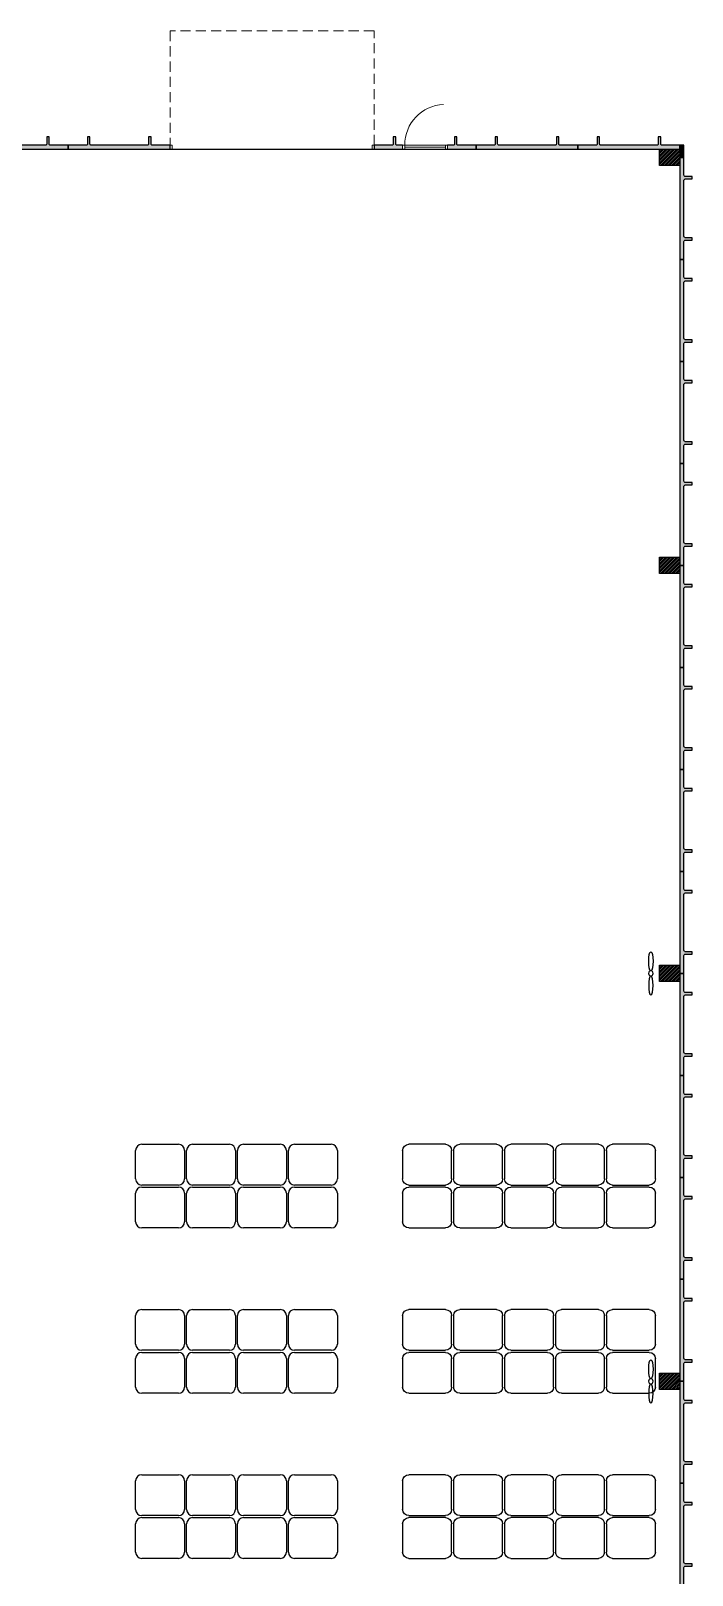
# Model space of a CAD drawing. Header units: millimetres. Extents: x 126.6 to 164.8, y 140.2 to 216.
# Drawn here: x 148.6 to 164.82, y 178.13 to 215.98 of the extents above; entities that cross this region are included whole.
import ezdxf

# ---------------------------------------------------------------- set-up
doc = ezdxf.new("R2010")
doc.units = ezdxf.units.MM
doc.linetypes.add('DASHED2', pattern=[0.375, 0.25, -0.125])
for name, color, linetype in [('000 - MUROS EXISTENTES', 6, 'Continuous'), ('C-0.4N', 7, 'Continuous'), ('H-0.1G250', 30, 'Continuous'), ('Mobiliario', 251, 'Continuous')]:
    doc.layers.add(name, color=color, linetype=linetype)
for name, color, linetype, lineweight in [('000 ALE CARPINTERIAS', 32, 'Continuous', 9), ('000 ALE HATCH MUROS', 252, 'Continuous', 0), ('000 ALE PROYECCIONES', 32, 'DASHED2', 9)]:
    doc.layers.add(name, color=color, linetype=linetype, lineweight=lineweight)

# ---------------------------------------------------------------- blocks, each defined once
blk = doc.blocks.new('BIND')
at = {"layer": 'Mobiliario'}
for p, q in [((275629.348674, 112303.277984), (275629.348674, 112303.977984)), ((275629.498674, 112304.127984), (275630.398674, 112304.127984)), ((275630.548674, 112303.977984), (275630.548674, 112303.277984)), ((275630.398674, 112303.127984), (275629.498674, 112303.127984))]:
    blk.add_line(p, q, dxfattribs=at)
for centre, start, end in [((275629.498674, 112303.977984), 90, 180), ((275630.398674, 112303.977984), 0, 90), ((275629.498674, 112303.277984), 180, 270), ((275630.398674, 112303.277984), 270, 0)]:
    blk.add_arc(centre, 0.15, start, end, dxfattribs=at)
blk = doc.blocks.new('VENTILADOR DOMINO')
at = {"extrusion": (0, 0, -1)}
blk.add_ellipse((-0.296525, 0), major_axis=(0.233011, 0), ratio=0.229169, dxfattribs=at)
for centre, major_axis, ratio in [((0, 0), (0.063514, 0), 0.855776), ((0.296525, 0), (-0.233011, 0), 0.229169)]:
    blk.add_ellipse(centre, major_axis=major_axis, ratio=ratio)

msp = doc.modelspace()

# ---------------------------------------------------------------- hatches: boundary and pattern name
at = {"layer": '000 ALE HATCH MUROS'}
h = msp.add_hatch(color=256, dxfattribs=at)
h.dxf.hatch_style = 1
edge = h.paths.add_edge_path()
edge.add_line((147.022, 213.079), (149.522, 213.079))
edge.add_line((149.522, 213.079), (149.522, 213.179))
edge.add_line((149.522, 213.179), (149.082, 213.179))
edge.add_arc((149.082, 213.209), 0.03, 180, 270, ccw=False)
edge.add_line((149.052, 213.209), (149.052, 213.379))
edge.add_line((149.052, 213.379), (148.992, 213.379))
edge.add_line((148.992, 213.379), (148.992, 213.209))
edge.add_arc((148.962, 213.209), 0.03, -90, 0, ccw=False)
edge.add_line((148.962, 213.179), (147.582, 213.179))
edge.add_arc((147.582, 213.209), 0.03, 180, 270, ccw=False)
edge.add_line((147.552, 213.209), (147.552, 213.379))
edge.add_line((147.552, 213.379), (147.492, 213.379))
edge.add_line((147.492, 213.379), (147.492, 213.209))
edge.add_arc((147.462, 213.209), 0.03, -90, 0, ccw=False)
edge.add_line((147.462, 213.179), (147.022, 213.179))
edge.add_line((147.022, 213.179), (147.022, 213.079))
h = msp.add_hatch(color=256, dxfattribs=at)
h.dxf.hatch_style = 1
edge = h.paths.add_edge_path()
edge.add_line((149.522, 213.079), (152.022, 213.079))
edge.add_line((152.022, 213.079), (152.022, 213.179))
edge.add_line((152.022, 213.179), (151.582, 213.179))
edge.add_arc((151.582, 213.209), 0.03, 180, 270, ccw=False)
edge.add_line((151.552, 213.209), (151.552, 213.379))
edge.add_line((151.552, 213.379), (151.492, 213.379))
edge.add_line((151.492, 213.379), (151.492, 213.209))
edge.add_arc((151.462, 213.209), 0.03, -90, 0, ccw=False)
edge.add_line((151.462, 213.179), (150.082, 213.179))
edge.add_arc((150.082, 213.209), 0.03, 180, 270, ccw=False)
edge.add_line((150.052, 213.209), (150.052, 213.379))
edge.add_line((150.052, 213.379), (149.992, 213.379))
edge.add_line((149.992, 213.379), (149.992, 213.209))
edge.add_arc((149.962, 213.209), 0.03, -90, 0, ccw=False)
edge.add_line((149.962, 213.179), (149.522, 213.179))
edge.add_line((149.522, 213.179), (149.522, 213.079))
h = msp.add_hatch(color=256, dxfattribs=at)
h.dxf.hatch_style = 1
edge = h.paths.add_edge_path()
edge.add_line((157.722, 213.079), (157.722, 213.179))
edge.add_line((157.722, 213.179), (157.582, 213.179))
edge.add_arc((157.582, 213.209), 0.03, 180, 270, ccw=False)
edge.add_line((157.552, 213.209), (157.552, 213.379))
edge.add_line((157.552, 213.379), (157.492, 213.379))
edge.add_line((157.492, 213.379), (157.492, 213.209))
edge.add_arc((157.462, 213.209), 0.03, 270, 360, ccw=False)
edge.add_line((157.462, 213.179), (157.022, 213.179))
edge.add_line((157.022, 213.179), (157.022, 213.079))
edge.add_line((157.022, 213.079), (157.722, 213.079))
edge = h.paths.add_edge_path()
edge.add_line((158.822, 213.179), (158.822, 213.079))
edge.add_line((158.822, 213.079), (159.522, 213.079))
edge.add_line((159.522, 213.079), (159.522, 213.179))
edge.add_line((159.522, 213.179), (159.082, 213.179))
edge.add_arc((159.082, 213.209), 0.03, 180, 270, ccw=False)
edge.add_line((159.052, 213.209), (159.052, 213.379))
edge.add_line((159.052, 213.379), (158.992, 213.379))
edge.add_line((158.992, 213.379), (158.992, 213.209))
edge.add_arc((158.962, 213.209), 0.03, 270, 360, ccw=False)
edge.add_line((158.962, 213.179), (158.822, 213.179))
h = msp.add_hatch(color=256, dxfattribs=at)
h.dxf.hatch_style = 1
edge = h.paths.add_edge_path()
edge.add_line((159.522, 213.079), (162.022, 213.079))
edge.add_line((162.022, 213.079), (162.022, 213.179))
edge.add_line((162.022, 213.179), (161.582, 213.179))
edge.add_arc((161.582, 213.209), 0.03, 180, 270, ccw=False)
edge.add_line((161.552, 213.209), (161.552, 213.379))
edge.add_line((161.552, 213.379), (161.492, 213.379))
edge.add_line((161.492, 213.379), (161.492, 213.209))
edge.add_arc((161.462, 213.209), 0.03, -90, 0, ccw=False)
edge.add_line((161.462, 213.179), (160.082, 213.179))
edge.add_arc((160.082, 213.209), 0.03, 180, 270, ccw=False)
edge.add_line((160.052, 213.209), (160.052, 213.379))
edge.add_line((160.052, 213.379), (159.992, 213.379))
edge.add_line((159.992, 213.379), (159.992, 213.209))
edge.add_arc((159.962, 213.209), 0.03, -90, 0, ccw=False)
edge.add_line((159.962, 213.179), (159.522, 213.179))
edge.add_line((159.522, 213.179), (159.522, 213.079))
h = msp.add_hatch(color=256, dxfattribs=at)
h.dxf.hatch_style = 1
edge = h.paths.add_edge_path()
edge.add_line((162.022, 213.079), (164.522, 213.079))
edge.add_line((164.522, 213.079), (164.522, 213.179))
edge.add_line((164.522, 213.179), (164.082, 213.179))
edge.add_arc((164.082, 213.209), 0.03, 180, 270, ccw=False)
edge.add_line((164.052, 213.209), (164.052, 213.379))
edge.add_line((164.052, 213.379), (163.992, 213.379))
edge.add_line((163.992, 213.379), (163.992, 213.209))
edge.add_arc((163.962, 213.209), 0.03, -90, 0, ccw=False)
edge.add_line((163.962, 213.179), (162.582, 213.179))
edge.add_arc((162.582, 213.209), 0.03, 180, 270, ccw=False)
edge.add_line((162.552, 213.209), (162.552, 213.379))
edge.add_line((162.552, 213.379), (162.492, 213.379))
edge.add_line((162.492, 213.379), (162.492, 213.209))
edge.add_arc((162.462, 213.209), 0.03, -90, 0, ccw=False)
edge.add_line((162.462, 213.179), (162.022, 213.179))
edge.add_line((162.022, 213.179), (162.022, 213.079))
h = msp.add_hatch(color=256, dxfattribs=at)
h.dxf.hatch_style = 1
h.paths.add_polyline_path([(164.522, 212.879), (164.622, 212.879), (164.622, 213.179), (164.522, 213.179)])
h = msp.add_hatch(color=256, dxfattribs=at)
h.dxf.hatch_style = 1
edge = h.paths.add_edge_path()
edge.add_line((164.522, 212.879), (164.522, 210.379))
edge.add_line((164.522, 210.379), (164.622, 210.379))
edge.add_line((164.622, 210.379), (164.622, 210.819))
edge.add_arc((164.652, 210.819), 0.03, 90, 180, ccw=False)
edge.add_line((164.652, 210.849), (164.822, 210.849))
edge.add_line((164.822, 210.849), (164.822, 210.909))
edge.add_line((164.822, 210.909), (164.652, 210.909))
edge.add_arc((164.652, 210.939), 0.03, 180, 270, ccw=False)
edge.add_line((164.622, 210.939), (164.622, 212.319))
edge.add_arc((164.652, 212.319), 0.03, 90, 180, ccw=False)
edge.add_line((164.652, 212.349), (164.822, 212.349))
edge.add_line((164.822, 212.349), (164.822, 212.409))
edge.add_line((164.822, 212.409), (164.652, 212.409))
edge.add_arc((164.652, 212.439), 0.03, 180, 270, ccw=False)
edge.add_line((164.622, 212.439), (164.622, 212.879))
edge.add_line((164.622, 212.879), (164.522, 212.879))
h = msp.add_hatch(color=256, dxfattribs=at)
h.dxf.hatch_style = 1
edge = h.paths.add_edge_path()
edge.add_line((164.522, 210.379), (164.522, 207.879))
edge.add_line((164.522, 207.879), (164.622, 207.879))
edge.add_line((164.622, 207.879), (164.622, 208.319))
edge.add_arc((164.652, 208.319), 0.03, 90, 180, ccw=False)
edge.add_line((164.652, 208.349), (164.822, 208.349))
edge.add_line((164.822, 208.349), (164.822, 208.409))
edge.add_line((164.822, 208.409), (164.652, 208.409))
edge.add_arc((164.652, 208.439), 0.03, 180, 270, ccw=False)
edge.add_line((164.622, 208.439), (164.622, 209.819))
edge.add_arc((164.652, 209.819), 0.03, 90, 180, ccw=False)
edge.add_line((164.652, 209.849), (164.822, 209.849))
edge.add_line((164.822, 209.849), (164.822, 209.909))
edge.add_line((164.822, 209.909), (164.652, 209.909))
edge.add_arc((164.652, 209.939), 0.03, 180, 270, ccw=False)
edge.add_line((164.622, 209.939), (164.622, 210.379))
edge.add_line((164.622, 210.379), (164.522, 210.379))
h = msp.add_hatch(color=256, dxfattribs=at)
h.dxf.hatch_style = 1
edge = h.paths.add_edge_path()
edge.add_line((164.522, 207.879), (164.522, 205.379))
edge.add_line((164.522, 205.379), (164.622, 205.379))
edge.add_line((164.622, 205.379), (164.622, 205.819))
edge.add_arc((164.652, 205.819), 0.03, 90, 180, ccw=False)
edge.add_line((164.652, 205.849), (164.822, 205.849))
edge.add_line((164.822, 205.849), (164.822, 205.909))
edge.add_line((164.822, 205.909), (164.652, 205.909))
edge.add_arc((164.652, 205.939), 0.03, 180, 270, ccw=False)
edge.add_line((164.622, 205.939), (164.622, 207.319))
edge.add_arc((164.652, 207.319), 0.03, 90, 180, ccw=False)
edge.add_line((164.652, 207.349), (164.822, 207.349))
edge.add_line((164.822, 207.349), (164.822, 207.409))
edge.add_line((164.822, 207.409), (164.652, 207.409))
edge.add_arc((164.652, 207.439), 0.03, 180, 270, ccw=False)
edge.add_line((164.622, 207.439), (164.622, 207.879))
edge.add_line((164.622, 207.879), (164.522, 207.879))
h = msp.add_hatch(color=256, dxfattribs=at)
h.dxf.hatch_style = 1
edge = h.paths.add_edge_path()
edge.add_line((164.522, 205.379), (164.522, 202.879))
edge.add_line((164.522, 202.879), (164.622, 202.879))
edge.add_line((164.622, 202.879), (164.622, 203.319))
edge.add_arc((164.652, 203.319), 0.03, 90, 180, ccw=False)
edge.add_line((164.652, 203.349), (164.822, 203.349))
edge.add_line((164.822, 203.349), (164.822, 203.409))
edge.add_line((164.822, 203.409), (164.652, 203.409))
edge.add_arc((164.652, 203.439), 0.03, 180, 270, ccw=False)
edge.add_line((164.622, 203.439), (164.622, 204.819))
edge.add_arc((164.652, 204.819), 0.03, 90, 180, ccw=False)
edge.add_line((164.652, 204.849), (164.822, 204.849))
edge.add_line((164.822, 204.849), (164.822, 204.909))
edge.add_line((164.822, 204.909), (164.652, 204.909))
edge.add_arc((164.652, 204.939), 0.03, 180, 270, ccw=False)
edge.add_line((164.622, 204.939), (164.622, 205.379))
edge.add_line((164.622, 205.379), (164.522, 205.379))
h = msp.add_hatch(color=256, dxfattribs=at)
h.dxf.hatch_style = 1
edge = h.paths.add_edge_path()
edge.add_line((164.522, 202.879), (164.522, 200.379))
edge.add_line((164.522, 200.379), (164.622, 200.379))
edge.add_line((164.622, 200.379), (164.622, 200.819))
edge.add_arc((164.652, 200.819), 0.03, 90, 180, ccw=False)
edge.add_line((164.652, 200.849), (164.822, 200.849))
edge.add_line((164.822, 200.849), (164.822, 200.909))
edge.add_line((164.822, 200.909), (164.652, 200.909))
edge.add_arc((164.652, 200.939), 0.03, 180, 270, ccw=False)
edge.add_line((164.622, 200.939), (164.622, 202.319))
edge.add_arc((164.652, 202.319), 0.03, 90, 180, ccw=False)
edge.add_line((164.652, 202.349), (164.822, 202.349))
edge.add_line((164.822, 202.349), (164.822, 202.409))
edge.add_line((164.822, 202.409), (164.652, 202.409))
edge.add_arc((164.652, 202.439), 0.03, 180, 270, ccw=False)
edge.add_line((164.622, 202.439), (164.622, 202.879))
edge.add_line((164.622, 202.879), (164.522, 202.879))
h = msp.add_hatch(color=256, dxfattribs=at)
h.dxf.hatch_style = 1
edge = h.paths.add_edge_path()
edge.add_line((164.522, 200.379), (164.522, 197.879))
edge.add_line((164.522, 197.879), (164.622, 197.879))
edge.add_line((164.622, 197.879), (164.622, 198.319))
edge.add_arc((164.652, 198.319), 0.03, 90, 180, ccw=False)
edge.add_line((164.652, 198.349), (164.822, 198.349))
edge.add_line((164.822, 198.349), (164.822, 198.409))
edge.add_line((164.822, 198.409), (164.652, 198.409))
edge.add_arc((164.652, 198.439), 0.03, 180, 270, ccw=False)
edge.add_line((164.622, 198.439), (164.622, 199.819))
edge.add_arc((164.652, 199.819), 0.03, 90, 180, ccw=False)
edge.add_line((164.652, 199.849), (164.822, 199.849))
edge.add_line((164.822, 199.849), (164.822, 199.909))
edge.add_line((164.822, 199.909), (164.652, 199.909))
edge.add_arc((164.652, 199.939), 0.03, 180, 270, ccw=False)
edge.add_line((164.622, 199.939), (164.622, 200.379))
edge.add_line((164.622, 200.379), (164.522, 200.379))
h = msp.add_hatch(color=256, dxfattribs=at)
h.dxf.hatch_style = 1
edge = h.paths.add_edge_path()
edge.add_line((164.522, 197.879), (164.522, 195.379))
edge.add_line((164.522, 195.379), (164.622, 195.379))
edge.add_line((164.622, 195.379), (164.622, 195.819))
edge.add_arc((164.652, 195.819), 0.03, 90, 180, ccw=False)
edge.add_line((164.652, 195.849), (164.822, 195.849))
edge.add_line((164.822, 195.849), (164.822, 195.909))
edge.add_line((164.822, 195.909), (164.652, 195.909))
edge.add_arc((164.652, 195.939), 0.03, 180, 270, ccw=False)
edge.add_line((164.622, 195.939), (164.622, 197.319))
edge.add_arc((164.652, 197.319), 0.03, 90, 180, ccw=False)
edge.add_line((164.652, 197.349), (164.822, 197.349))
edge.add_line((164.822, 197.349), (164.822, 197.409))
edge.add_line((164.822, 197.409), (164.652, 197.409))
edge.add_arc((164.652, 197.439), 0.03, 180, 270, ccw=False)
edge.add_line((164.622, 197.439), (164.622, 197.879))
edge.add_line((164.622, 197.879), (164.522, 197.879))
h = msp.add_hatch(color=256, dxfattribs=at)
h.dxf.hatch_style = 1
edge = h.paths.add_edge_path()
edge.add_line((164.522, 195.379), (164.522, 192.879))
edge.add_line((164.522, 192.879), (164.622, 192.879))
edge.add_line((164.622, 192.879), (164.622, 193.319))
edge.add_arc((164.652, 193.319), 0.03, 90, 180, ccw=False)
edge.add_line((164.652, 193.349), (164.822, 193.349))
edge.add_line((164.822, 193.349), (164.822, 193.409))
edge.add_line((164.822, 193.409), (164.652, 193.409))
edge.add_arc((164.652, 193.439), 0.03, 180, 270, ccw=False)
edge.add_line((164.622, 193.439), (164.622, 194.819))
edge.add_arc((164.652, 194.819), 0.03, 90, 180, ccw=False)
edge.add_line((164.652, 194.849), (164.822, 194.849))
edge.add_line((164.822, 194.849), (164.822, 194.909))
edge.add_line((164.822, 194.909), (164.652, 194.909))
edge.add_arc((164.652, 194.939), 0.03, 180, 270, ccw=False)
edge.add_line((164.622, 194.939), (164.622, 195.379))
edge.add_line((164.622, 195.379), (164.522, 195.379))
h = msp.add_hatch(color=256, dxfattribs=at)
h.dxf.hatch_style = 1
edge = h.paths.add_edge_path()
edge.add_line((164.522, 192.879), (164.522, 190.379))
edge.add_line((164.522, 190.379), (164.622, 190.379))
edge.add_line((164.622, 190.379), (164.622, 190.819))
edge.add_arc((164.652, 190.819), 0.03, 90, 180, ccw=False)
edge.add_line((164.652, 190.849), (164.822, 190.849))
edge.add_line((164.822, 190.849), (164.822, 190.909))
edge.add_line((164.822, 190.909), (164.652, 190.909))
edge.add_arc((164.652, 190.939), 0.03, 180, 270, ccw=False)
edge.add_line((164.622, 190.939), (164.622, 192.319))
edge.add_arc((164.652, 192.319), 0.03, 90, 180, ccw=False)
edge.add_line((164.652, 192.349), (164.822, 192.349))
edge.add_line((164.822, 192.349), (164.822, 192.409))
edge.add_line((164.822, 192.409), (164.652, 192.409))
edge.add_arc((164.652, 192.439), 0.03, 180, 270, ccw=False)
edge.add_line((164.622, 192.439), (164.622, 192.879))
edge.add_line((164.622, 192.879), (164.522, 192.879))
h = msp.add_hatch(color=256, dxfattribs=at)
h.dxf.hatch_style = 1
edge = h.paths.add_edge_path()
edge.add_line((164.522, 190.379), (164.522, 187.879))
edge.add_line((164.522, 187.879), (164.622, 187.879))
edge.add_line((164.622, 187.879), (164.622, 188.319))
edge.add_arc((164.652, 188.319), 0.03, 90, 180, ccw=False)
edge.add_line((164.652, 188.349), (164.822, 188.349))
edge.add_line((164.822, 188.349), (164.822, 188.409))
edge.add_line((164.822, 188.409), (164.652, 188.409))
edge.add_arc((164.652, 188.439), 0.03, 180, 270, ccw=False)
edge.add_line((164.622, 188.439), (164.622, 189.819))
edge.add_arc((164.652, 189.819), 0.03, 90, 180, ccw=False)
edge.add_line((164.652, 189.849), (164.822, 189.849))
edge.add_line((164.822, 189.849), (164.822, 189.909))
edge.add_line((164.822, 189.909), (164.652, 189.909))
edge.add_arc((164.652, 189.939), 0.03, 180, 270, ccw=False)
edge.add_line((164.622, 189.939), (164.622, 190.379))
edge.add_line((164.622, 190.379), (164.522, 190.379))
h = msp.add_hatch(color=256, dxfattribs=at)
h.dxf.hatch_style = 1
edge = h.paths.add_edge_path()
edge.add_line((164.522, 187.879), (164.522, 185.379))
edge.add_line((164.522, 185.379), (164.622, 185.379))
edge.add_line((164.622, 185.379), (164.622, 185.819))
edge.add_arc((164.652, 185.819), 0.03, 90, 180, ccw=False)
edge.add_line((164.652, 185.849), (164.822, 185.849))
edge.add_line((164.822, 185.849), (164.822, 185.909))
edge.add_line((164.822, 185.909), (164.652, 185.909))
edge.add_arc((164.652, 185.939), 0.03, 180, 270, ccw=False)
edge.add_line((164.622, 185.939), (164.622, 187.319))
edge.add_arc((164.652, 187.319), 0.03, 90, 180, ccw=False)
edge.add_line((164.652, 187.349), (164.822, 187.349))
edge.add_line((164.822, 187.349), (164.822, 187.409))
edge.add_line((164.822, 187.409), (164.652, 187.409))
edge.add_arc((164.652, 187.439), 0.03, 180, 270, ccw=False)
edge.add_line((164.622, 187.439), (164.622, 187.879))
edge.add_line((164.622, 187.879), (164.522, 187.879))
h = msp.add_hatch(color=256, dxfattribs=at)
h.dxf.hatch_style = 1
edge = h.paths.add_edge_path()
edge.add_line((164.522, 185.379), (164.522, 182.879))
edge.add_line((164.522, 182.879), (164.622, 182.879))
edge.add_line((164.622, 182.879), (164.622, 183.319))
edge.add_arc((164.652, 183.319), 0.03, 90, 180, ccw=False)
edge.add_line((164.652, 183.349), (164.822, 183.349))
edge.add_line((164.822, 183.349), (164.822, 183.409))
edge.add_line((164.822, 183.409), (164.652, 183.409))
edge.add_arc((164.652, 183.439), 0.03, 180, 270, ccw=False)
edge.add_line((164.622, 183.439), (164.622, 184.819))
edge.add_arc((164.652, 184.819), 0.03, 90, 180, ccw=False)
edge.add_line((164.652, 184.849), (164.822, 184.849))
edge.add_line((164.822, 184.849), (164.822, 184.909))
edge.add_line((164.822, 184.909), (164.652, 184.909))
edge.add_arc((164.652, 184.939), 0.03, 180, 270, ccw=False)
edge.add_line((164.622, 184.939), (164.622, 185.379))
edge.add_line((164.622, 185.379), (164.522, 185.379))
h = msp.add_hatch(color=256, dxfattribs=at)
h.dxf.hatch_style = 1
edge = h.paths.add_edge_path()
edge.add_line((164.522, 182.879), (164.522, 180.379))
edge.add_line((164.522, 180.379), (164.622, 180.379))
edge.add_line((164.622, 180.379), (164.622, 180.819))
edge.add_arc((164.652, 180.819), 0.03, 90, 180, ccw=False)
edge.add_line((164.652, 180.849), (164.822, 180.849))
edge.add_line((164.822, 180.849), (164.822, 180.909))
edge.add_line((164.822, 180.909), (164.652, 180.909))
edge.add_arc((164.652, 180.939), 0.03, 180, 270, ccw=False)
edge.add_line((164.622, 180.939), (164.622, 182.319))
edge.add_arc((164.652, 182.319), 0.03, 90, 180, ccw=False)
edge.add_line((164.652, 182.349), (164.822, 182.349))
edge.add_line((164.822, 182.349), (164.822, 182.409))
edge.add_line((164.822, 182.409), (164.652, 182.409))
edge.add_arc((164.652, 182.439), 0.03, 180, 270, ccw=False)
edge.add_line((164.622, 182.439), (164.622, 182.879))
edge.add_line((164.622, 182.879), (164.522, 182.879))
h = msp.add_hatch(color=256, dxfattribs=at)
h.dxf.hatch_style = 1
edge = h.paths.add_edge_path()
edge.add_line((164.522, 180.379), (164.522, 177.879))
edge.add_line((164.522, 177.879), (164.622, 177.879))
edge.add_line((164.622, 177.879), (164.622, 178.319))
edge.add_arc((164.652, 178.319), 0.03, 90, 180, ccw=False)
edge.add_line((164.652, 178.349), (164.822, 178.349))
edge.add_line((164.822, 178.349), (164.822, 178.409))
edge.add_line((164.822, 178.409), (164.652, 178.409))
edge.add_arc((164.652, 178.439), 0.03, 180, 270, ccw=False)
edge.add_line((164.622, 178.439), (164.622, 179.819))
edge.add_arc((164.652, 179.819), 0.03, 90, 180, ccw=False)
edge.add_line((164.652, 179.849), (164.822, 179.849))
edge.add_line((164.822, 179.849), (164.822, 179.909))
edge.add_line((164.822, 179.909), (164.652, 179.909))
edge.add_arc((164.652, 179.939), 0.03, 180, 270, ccw=False)
edge.add_line((164.622, 179.939), (164.622, 180.379))
edge.add_line((164.622, 180.379), (164.522, 180.379))
at = {"layer": 'H-0.1G250'}
h = msp.add_hatch(dxfattribs=at)
h.set_pattern_fill('LINE', color=256, scale=0.01, angle=45, style=0)
h.set_pattern_definition([(45, (-531.200837, -146.929265), (-0.0224506403, 0.0224506403), [])])
h.paths.add_polyline_path([(164.022, 213.079), (164.522, 213.079), (164.522, 212.679), (164.022, 212.679)])
h = msp.add_hatch(dxfattribs=at)
h.set_pattern_fill('LINE', color=256, scale=0.01, angle=45, style=0)
h.set_pattern_definition([(45, (-531.200837, -156.929265), (-0.0224506403, 0.0224506403), [])])
h.paths.add_polyline_path([(164.022, 203.079), (164.522, 203.079), (164.522, 202.679), (164.022, 202.679)])
h = msp.add_hatch(dxfattribs=at)
h.set_pattern_fill('LINE', color=256, scale=0.01, angle=45, style=0)
h.set_pattern_definition([(45, (-531.200837, -166.929265), (-0.0224506403, 0.0224506403), [])])
h.paths.add_polyline_path([(164.022, 193.079), (164.522, 193.079), (164.522, 192.679), (164.022, 192.679)])
h = msp.add_hatch(dxfattribs=at)
h.set_pattern_fill('LINE', color=256, scale=0.01, angle=45, style=0)
h.set_pattern_definition([(45, (-531.200837, -176.929265), (-0.0224506403, 0.0224506403), [])])
h.paths.add_polyline_path([(164.022, 183.079), (164.522, 183.079), (164.522, 182.679), (164.022, 182.679)])

# ---------------------------------------------------------------- linework, layer by layer
msp.add_lwpolyline([(129.522, 213.079), (164.522, 213.079), (164.522, 152.679), (129.522, 152.679)], close=True)
at = {"layer": '000 - MUROS EXISTENTES'}
for points in [[(147.022, 213.079), (149.522, 213.079), (149.522, 213.179), (149.082, 213.179, -0.414214), (149.052, 213.209), (149.052, 213.379), (148.992, 213.379), (148.992, 213.209, -0.414214), (148.962, 213.179), (147.582, 213.179, -0.414214), (147.552, 213.209), (147.552, 213.379), (147.492, 213.379), (147.492, 213.209, -0.414214), (147.462, 213.179), (147.022, 213.179), (147.022, 213.079)], [(149.522, 213.079), (152.022, 213.079), (152.022, 213.179), (151.582, 213.179, -0.414214), (151.552, 213.209), (151.552, 213.379), (151.492, 213.379), (151.492, 213.209, -0.414214), (151.462, 213.179), (150.082, 213.179, -0.414214), (150.052, 213.209), (150.052, 213.379), (149.992, 213.379), (149.992, 213.209, -0.414214), (149.962, 213.179), (149.522, 213.179), (149.522, 213.079)], [(157.722, 213.179), (157.582, 213.179, -0.414214), (157.552, 213.209), (157.552, 213.379), (157.492, 213.379), (157.492, 213.209, -0.414214), (157.462, 213.179), (157.022, 213.179), (157.022, 213.079)], [(158.822, 213.079), (159.522, 213.079), (159.522, 213.179), (159.082, 213.179, -0.414214), (159.052, 213.209), (159.052, 213.379), (158.992, 213.379), (158.992, 213.209, -0.414214), (158.962, 213.179), (158.822, 213.179)], [(159.522, 213.079), (162.022, 213.079), (162.022, 213.179), (161.582, 213.179, -0.414214), (161.552, 213.209), (161.552, 213.379), (161.492, 213.379), (161.492, 213.209, -0.414214), (161.462, 213.179), (160.082, 213.179, -0.414214), (160.052, 213.209), (160.052, 213.379), (159.992, 213.379), (159.992, 213.209, -0.414214), (159.962, 213.179), (159.522, 213.179), (159.522, 213.079)], [(162.022, 213.079), (164.522, 213.079), (164.522, 213.179), (164.082, 213.179, -0.414214), (164.052, 213.209), (164.052, 213.379), (163.992, 213.379), (163.992, 213.209, -0.414214), (163.962, 213.179), (162.582, 213.179, -0.414214), (162.552, 213.209), (162.552, 213.379), (162.492, 213.379), (162.492, 213.209, -0.414214), (162.462, 213.179), (162.022, 213.179), (162.022, 213.079)], [(164.522, 212.879), (164.522, 210.379), (164.622, 210.379), (164.622, 210.819, -0.414214), (164.652, 210.849), (164.822, 210.849), (164.822, 210.909), (164.652, 210.909, -0.414214), (164.622, 210.939), (164.622, 212.319, -0.414214), (164.652, 212.349), (164.822, 212.349), (164.822, 212.409), (164.652, 212.409, -0.414214), (164.622, 212.439), (164.622, 212.879), (164.522, 212.879)], [(164.522, 210.379), (164.522, 207.879), (164.622, 207.879), (164.622, 208.319, -0.414214), (164.652, 208.349), (164.822, 208.349), (164.822, 208.409), (164.652, 208.409, -0.414214), (164.622, 208.439), (164.622, 209.819, -0.414214), (164.652, 209.849), (164.822, 209.849), (164.822, 209.909), (164.652, 209.909, -0.414214), (164.622, 209.939), (164.622, 210.379), (164.522, 210.379)], [(164.522, 207.879), (164.522, 205.379), (164.622, 205.379), (164.622, 205.819, -0.414214), (164.652, 205.849), (164.822, 205.849), (164.822, 205.909), (164.652, 205.909, -0.414214), (164.622, 205.939), (164.622, 207.319, -0.414214), (164.652, 207.349), (164.822, 207.349), (164.822, 207.409), (164.652, 207.409, -0.414214), (164.622, 207.439), (164.622, 207.879), (164.522, 207.879)], [(164.522, 205.379), (164.522, 202.879), (164.622, 202.879), (164.622, 203.319, -0.414214), (164.652, 203.349), (164.822, 203.349), (164.822, 203.409), (164.652, 203.409, -0.414214), (164.622, 203.439), (164.622, 204.819, -0.414214), (164.652, 204.849), (164.822, 204.849), (164.822, 204.909), (164.652, 204.909, -0.414214), (164.622, 204.939), (164.622, 205.379), (164.522, 205.379)], [(164.522, 202.879), (164.522, 200.379), (164.622, 200.379), (164.622, 200.819, -0.414214), (164.652, 200.849), (164.822, 200.849), (164.822, 200.909), (164.652, 200.909, -0.414214), (164.622, 200.939), (164.622, 202.319, -0.414214), (164.652, 202.349), (164.822, 202.349), (164.822, 202.409), (164.652, 202.409, -0.414214), (164.622, 202.439), (164.622, 202.879), (164.522, 202.879)], [(164.522, 200.379), (164.522, 197.879), (164.622, 197.879), (164.622, 198.319, -0.414214), (164.652, 198.349), (164.822, 198.349), (164.822, 198.409), (164.652, 198.409, -0.414214), (164.622, 198.439), (164.622, 199.819, -0.414214), (164.652, 199.849), (164.822, 199.849), (164.822, 199.909), (164.652, 199.909, -0.414214), (164.622, 199.939), (164.622, 200.379), (164.522, 200.379)], [(164.522, 197.879), (164.522, 195.379), (164.622, 195.379), (164.622, 195.819, -0.414214), (164.652, 195.849), (164.822, 195.849), (164.822, 195.909), (164.652, 195.909, -0.414214), (164.622, 195.939), (164.622, 197.319, -0.414214), (164.652, 197.349), (164.822, 197.349), (164.822, 197.409), (164.652, 197.409, -0.414214), (164.622, 197.439), (164.622, 197.879), (164.522, 197.879)], [(164.522, 195.379), (164.522, 192.879), (164.622, 192.879), (164.622, 193.319, -0.414214), (164.652, 193.349), (164.822, 193.349), (164.822, 193.409), (164.652, 193.409, -0.414214), (164.622, 193.439), (164.622, 194.819, -0.414214), (164.652, 194.849), (164.822, 194.849), (164.822, 194.909), (164.652, 194.909, -0.414214), (164.622, 194.939), (164.622, 195.379), (164.522, 195.379)], [(164.522, 192.879), (164.522, 190.379), (164.622, 190.379), (164.622, 190.819, -0.414214), (164.652, 190.849), (164.822, 190.849), (164.822, 190.909), (164.652, 190.909, -0.414214), (164.622, 190.939), (164.622, 192.319, -0.414214), (164.652, 192.349), (164.822, 192.349), (164.822, 192.409), (164.652, 192.409, -0.414214), (164.622, 192.439), (164.622, 192.879), (164.522, 192.879)], [(164.522, 190.379), (164.522, 187.879), (164.622, 187.879), (164.622, 188.319, -0.414214), (164.652, 188.349), (164.822, 188.349), (164.822, 188.409), (164.652, 188.409, -0.414214), (164.622, 188.439), (164.622, 189.819, -0.414214), (164.652, 189.849), (164.822, 189.849), (164.822, 189.909), (164.652, 189.909, -0.414214), (164.622, 189.939), (164.622, 190.379), (164.522, 190.379)], [(164.522, 187.879), (164.522, 185.379), (164.622, 185.379), (164.622, 185.819, -0.414214), (164.652, 185.849), (164.822, 185.849), (164.822, 185.909), (164.652, 185.909, -0.414214), (164.622, 185.939), (164.622, 187.319, -0.414214), (164.652, 187.349), (164.822, 187.349), (164.822, 187.409), (164.652, 187.409, -0.414214), (164.622, 187.439), (164.622, 187.879), (164.522, 187.879)], [(164.522, 185.379), (164.522, 182.879), (164.622, 182.879), (164.622, 183.319, -0.414214), (164.652, 183.349), (164.822, 183.349), (164.822, 183.409), (164.652, 183.409, -0.414214), (164.622, 183.439), (164.622, 184.819, -0.414214), (164.652, 184.849), (164.822, 184.849), (164.822, 184.909), (164.652, 184.909, -0.414214), (164.622, 184.939), (164.622, 185.379), (164.522, 185.379)], [(164.522, 182.879), (164.522, 180.379), (164.622, 180.379), (164.622, 180.819, -0.414214), (164.652, 180.849), (164.822, 180.849), (164.822, 180.909), (164.652, 180.909, -0.414214), (164.622, 180.939), (164.622, 182.319, -0.414214), (164.652, 182.349), (164.822, 182.349), (164.822, 182.409), (164.652, 182.409, -0.414214), (164.622, 182.439), (164.622, 182.879), (164.522, 182.879)], [(164.522, 180.379), (164.522, 177.879), (164.622, 177.879), (164.622, 178.319, -0.414214), (164.652, 178.349), (164.822, 178.349), (164.822, 178.409), (164.652, 178.409, -0.414214), (164.622, 178.439), (164.622, 179.819, -0.414214), (164.652, 179.849), (164.822, 179.849), (164.822, 179.909), (164.652, 179.909, -0.414214), (164.622, 179.939), (164.622, 180.379), (164.522, 180.379)]]:
    msp.add_lwpolyline(points, format="xyb", dxfattribs=at)
msp.add_lwpolyline([(164.522, 212.879), (164.622, 212.879), (164.622, 213.179), (164.522, 213.179)], close=True, dxfattribs=at)
msp.add_lwpolyline([(157.022, 213.079), (157.722, 213.079)], dxfattribs=at)
at = {"layer": '000 ALE CARPINTERIAS'}
for p, q in [((152.072, 213.179), (152.022, 213.179)), ((152.072, 213.079), (152.072, 213.179)), ((157.022, 213.179), (156.972, 213.179)), ((156.972, 213.179), (156.972, 213.079)), ((157.772, 213.179), (157.722, 213.179)), ((157.722, 213.179), (157.722, 213.079)), ((157.772, 213.079), (157.772, 213.179)), ((158.772, 213.079), (158.772, 213.179)), ((158.772, 213.179), (158.822, 213.179)), ((158.822, 213.179), (158.822, 213.079)), ((152.022, 213.079), (152.072, 213.079)), ((156.972, 213.079), (152.072, 213.079)), ((156.972, 213.079), (157.022, 213.079)), ((157.722, 213.079), (157.772, 213.079)), ((158.822, 213.079), (158.772, 213.079))]:
    msp.add_line(p, q, dxfattribs=at)
msp.add_lwpolyline([(157.772, 213.179), (158.772, 213.179), (158.772, 213.129), (157.772, 213.129)], close=True, dxfattribs=at)
msp.add_arc((158.772, 213.179), 1, 92.866, 180, dxfattribs=at)
at = {"layer": '000 ALE PROYECCIONES'}
for p, q in [((157.022, 215.979), (152.022, 215.979)), ((152.022, 215.979), (152.022, 213.179)), ((157.022, 213.179), (157.022, 215.979))]:
    msp.add_line(p, q, dxfattribs=at)
at = {"layer": 'C-0.4N'}
for points in [[(164.022, 213.079), (164.522, 213.079), (164.522, 212.679), (164.022, 212.679)], [(164.022, 203.079), (164.522, 203.079), (164.522, 202.679), (164.022, 202.679)], [(164.022, 193.079), (164.522, 193.079), (164.522, 192.679), (164.022, 192.679)], [(164.022, 183.079), (164.522, 183.079), (164.522, 182.679), (164.022, 182.679)]]:
    msp.add_lwpolyline(points, close=True, dxfattribs=at)

# ---------------------------------------------------------------- block references
at = {"layer": 'Mobiliario', "xscale": -1, "rotation": 90}
for p in [(163.809, 192.879), (163.809, 182.879)]:
    msp.add_blockref('VENTILADOR DOMINO', p, dxfattribs=at)
at = {"layer": 'Mobiliario'}
for p in [(-275478.177, -112115.439), (-275476.927, -112115.439), (-275475.677, -112115.439), (-275474.427, -112115.439), (-275478.177, -112116.489), (-275476.927, -112116.489), (-275475.677, -112116.489), (-275474.427, -112116.489), (-275478.177, -112119.489), (-275476.927, -112119.489), (-275475.677, -112119.489), (-275474.427, -112119.489), (-275478.177, -112120.539), (-275476.927, -112120.539), (-275475.677, -112120.539), (-275474.427, -112120.539), (-275478.177, -112123.539), (-275476.927, -112123.539), (-275475.677, -112123.539), (-275474.427, -112123.539), (-275478.177, -112124.589), (-275476.927, -112124.589), (-275475.677, -112124.589), (-275474.427, -112124.589)]:
    msp.add_blockref('BIND', p, dxfattribs=at)
at = {"layer": 'Mobiliario', "xscale": -1}
for p in [(275788.27, -112115.439), (275789.52, -112115.439), (275790.77, -112115.439), (275792.02, -112115.439), (275793.27, -112115.439), (275788.27, -112116.489), (275789.52, -112116.489), (275790.77, -112116.489), (275792.02, -112116.489), (275793.27, -112116.489), (275788.27, -112119.489), (275789.52, -112119.489), (275790.77, -112119.489), (275792.02, -112119.489), (275793.27, -112119.489), (275788.27, -112120.539), (275789.52, -112120.539), (275790.77, -112120.539), (275792.02, -112120.539), (275793.27, -112120.539), (275788.27, -112123.539), (275789.52, -112123.539), (275790.77, -112123.539), (275792.02, -112123.539), (275793.27, -112123.539), (275788.27, -112124.589), (275789.52, -112124.589), (275790.77, -112124.589), (275792.02, -112124.589), (275793.27, -112124.589)]:
    msp.add_blockref('BIND', p, dxfattribs=at)

doc.saveas('drawing.dxf')
